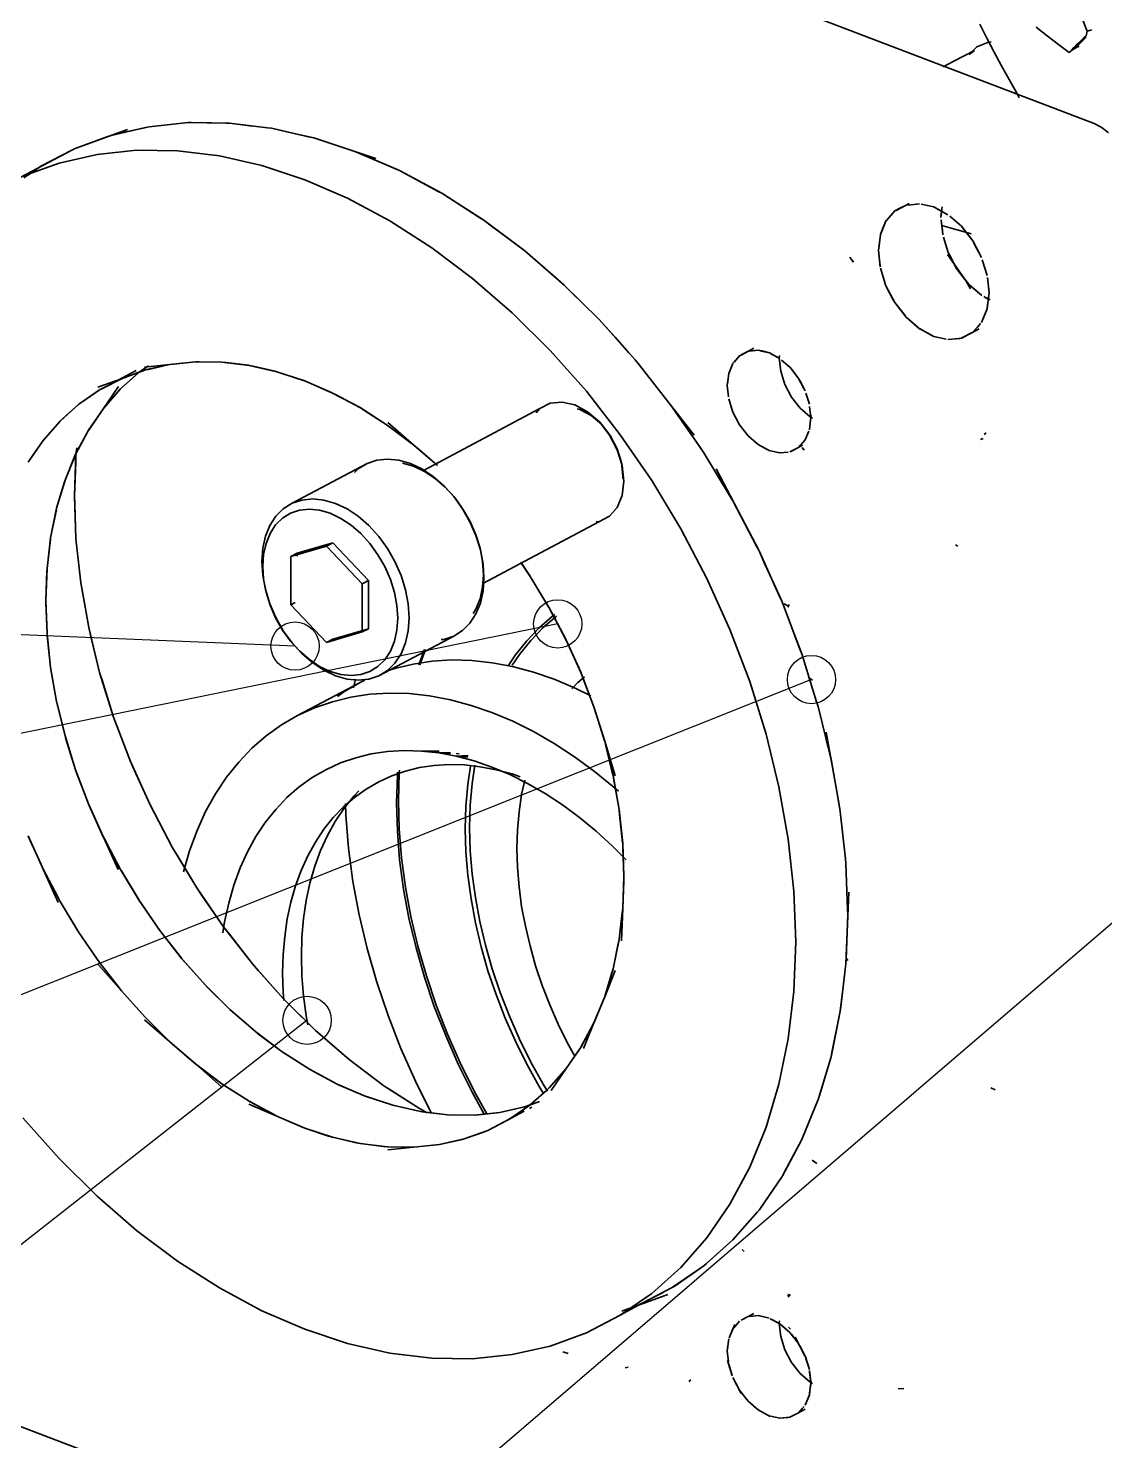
# Model space of a CAD drawing. Header units: millimetres. Extents: x 0 to 420, y 0 to 297.
# Drawn here: x 82 to 108.76, y 138.14 to 173.25 of the extents above; entities that cross this region are included whole.
import ezdxf

# ---------------------------------------------------------------- set-up
doc = ezdxf.new("R2010")
doc.units = ezdxf.units.MM
doc.header["$LTSCALE"] = 6
doc.layers.add('BALAO', color=7, linetype='Continuous', lineweight=25)
doc.layers.add('VISIVEL', color=7, linetype='Continuous', lineweight=35)

msp = doc.modelspace()

# ---------------------------------------------------------------- linework, layer by layer
at = {"layer": 'BALAO'}
for p, q in [((121.158, 161.485), (78.1, 124.566)), ((88.634, 157.891), (43.44, 159.73)), ((95.162, 158.443), (49.453, 149.117)), ((101.47, 157.059), (57.611, 139.575)), ((88.934, 148.589), (67.3, 131.626))]:
    msp.add_line(p, q, dxfattribs=at)
for centre in [(95.162, 158.443), (88.634, 157.891), (101.47, 157.059), (88.934, 148.589)]:
    msp.add_circle(centre, 0.6, dxfattribs=at)
at = {"layer": 'VISIVEL'}
for p, q in [((108.498, 170.881), (74.318, 183.921)), ((108.178, 173.529), (108.318, 173.173)), ((105.654, 173.349), (105.83, 173.001)), ((107.33, 173.061), (107.05, 173.277)), ((108.318, 173.173), (108.294, 173.061)), ((108.438, 173.205), (108.318, 173.173)), ((105.582, 172.785), (105.386, 172.593)), ((105.866, 172.901), (105.582, 172.785)), ((105.83, 173.001), (106.01, 172.653)), ((105.938, 172.913), (105.866, 172.901)), ((107.61, 172.841), (107.33, 173.061)), ((107.87, 172.641), (107.61, 172.841)), ((108.094, 172.825), (107.87, 172.641)), ((108.122, 172.805), (107.93, 172.701)), ((107.99, 172.765), (107.93, 172.701)), ((108.05, 172.825), (107.99, 172.765)), ((108.11, 172.885), (108.05, 172.825)), ((108.298, 173.029), (108.094, 172.825)), ((108.17, 172.945), (108.11, 172.885)), ((108.23, 173.001), (108.17, 172.945)), ((108.294, 173.061), (108.23, 173.001)), ((105.006, 172.425), (104.746, 172.285)), ((105.262, 172.561), (105.006, 172.425)), ((105.522, 172.697), (105.262, 172.561)), ((105.522, 172.697), (105.386, 172.593)), ((106.01, 172.653), (106.194, 172.309)), ((107.93, 172.701), (107.87, 172.641)), ((106.194, 172.309), (106.382, 171.969)), ((106.382, 171.969), (106.57, 171.633)), ((106.57, 171.633), (106.634, 171.521)), ((83.166, 170.257), (84.474, 170.733)), ((84.922, 170.781), (84.062, 170.585)), ((84.322, 170.645), (84.078, 170.589)), ((85.006, 170.797), (84.322, 170.645)), ((85.006, 170.797), (84.922, 170.781)), ((85.006, 170.797), (86.054, 170.909)), ((85.902, 170.893), (85.006, 170.797)), ((85.99, 170.901), (85.902, 170.893)), ((86.914, 170.889), (85.99, 170.901)), ((86.558, 170.893), (86.038, 170.901)), ((87.006, 170.889), (86.914, 170.889)), ((87.95, 170.773), (87.006, 170.889)), ((87.578, 170.817), (87.006, 170.889)), ((88.046, 170.761), (87.95, 170.773)), ((88.466, 170.665), (88.046, 170.761)), ((88.046, 170.761), (89.006, 170.541)), ((89.102, 170.521), (88.466, 170.665)), ((108.666, 170.789), (108.498, 170.881)), ((108.666, 170.789), (108.73, 170.749)), ((108.854, 170.649), (108.73, 170.749)), ((83.982, 170.553), (83.166, 170.257)), ((84.062, 170.585), (83.982, 170.553)), ((89.102, 170.521), (89.006, 170.541)), ((89.102, 170.521), (90.642, 170.013)), ((89.102, 170.521), (90.07, 170.201)), ((83.086, 170.217), (81.026, 169.133)), ((82.318, 169.821), (83.122, 170.233)), ((83.086, 170.217), (82.318, 169.821)), ((83.714, 170.113), (82.77, 169.897)), ((83.166, 170.257), (83.086, 170.217)), ((84.698, 170.213), (83.714, 170.113)), ((85.714, 170.201), (84.698, 170.213)), ((86.754, 170.073), (85.714, 170.201)), ((87.81, 169.833), (86.754, 170.073)), ((90.166, 170.169), (90.07, 170.201)), ((91.134, 169.749), (90.166, 170.169)), ((90.166, 170.169), (90.274, 170.121)), ((90.418, 170.061), (90.274, 170.121)), ((91.23, 169.709), (90.418, 170.061)), ((82.77, 169.897), (81.87, 169.569)), ((82.318, 169.821), (81.898, 169.529)), ((82.25, 169.773), (82.01, 169.605)), ((82.318, 169.821), (82.25, 169.773)), ((88.874, 169.481), (87.81, 169.833)), ((91.23, 169.709), (91.134, 169.749)), ((91.23, 169.709), (92.19, 169.193)), ((91.23, 169.709), (92.286, 169.145)), ((89.938, 169.021), (88.874, 169.481)), ((90.994, 168.457), (89.938, 169.021)), ((92.286, 169.145), (92.19, 169.193)), ((93.23, 168.537), (92.286, 169.145)), ((92.286, 169.145), (92.682, 168.889)), ((93.326, 168.477), (92.682, 168.889)), ((103.574, 168.721), (103.898, 168.893)), ((104.154, 168.885), (103.862, 168.853)), ((104.51, 168.805), (104.198, 168.873)), ((93.326, 168.477), (93.23, 168.537)), ((103.33, 168.465), (103.538, 168.705)), ((103.538, 168.705), (103.346, 168.485)), ((103.538, 168.705), (103.686, 168.781)), ((103.822, 168.849), (103.574, 168.721)), ((103.686, 168.781), (103.786, 168.833)), ((104.638, 168.733), (104.51, 168.805)), ((104.862, 168.613), (104.554, 168.781)), ((104.686, 168.545), (104.718, 168.809)), ((104.686, 168.553), (104.71, 168.757)), ((105.194, 168.325), (104.906, 168.577)), ((92.034, 167.789), (90.994, 168.457)), ((94.25, 167.785), (93.326, 168.477)), ((93.326, 168.477), (93.554, 168.305)), ((93.702, 168.193), (93.554, 168.305)), ((94.342, 167.713), (93.702, 168.193)), ((103.182, 168.117), (103.222, 168.213)), ((103.318, 168.453), (103.198, 168.161)), ((103.222, 168.213), (103.326, 168.473)), ((104.734, 168.117), (104.694, 168.489)), ((104.706, 168.373), (104.722, 168.221)), ((104.942, 168.281), (104.71, 168.345)), ((104.722, 168.221), (104.734, 168.109)), ((105.238, 168.197), (104.942, 168.281)), ((105.194, 168.325), (105.254, 168.253)), ((105.478, 167.961), (105.23, 168.281)), ((105.442, 168.141), (105.238, 168.197)), ((105.254, 168.253), (105.478, 167.961)), ((103.134, 167.721), (103.182, 168.117)), ((103.182, 168.117), (103.142, 167.769)), ((104.87, 167.677), (104.75, 168.057)), ((105.478, 167.961), (105.654, 167.629)), ((105.698, 167.545), (105.506, 167.909)), ((93.046, 167.029), (92.034, 167.789)), ((94.342, 167.713), (94.25, 167.785)), ((94.342, 167.713), (95.326, 166.861)), ((94.342, 167.713), (95.234, 166.941)), ((102.426, 167.557), (102.498, 167.453)), ((102.426, 167.557), (102.51, 167.437)), ((103.178, 167.321), (103.134, 167.721)), ((103.134, 167.721), (103.174, 167.341)), ((104.854, 167.621), (105.31, 166.961)), ((105.09, 167.253), (104.87, 167.669)), ((105.086, 167.261), (104.898, 167.617)), ((105.654, 167.629), (105.698, 167.545)), ((105.834, 167.105), (105.714, 167.493)), ((103.318, 166.845), (103.182, 167.285)), ((103.182, 167.285), (103.302, 166.901)), ((105.09, 167.253), (105.374, 166.889)), ((105.37, 166.897), (105.126, 167.209)), ((94.03, 166.177), (93.046, 167.029)), ((95.326, 166.861), (95.234, 166.941)), ((95.326, 166.861), (95.642, 166.549)), ((95.326, 166.861), (96.182, 166.013)), ((103.318, 166.845), (103.538, 166.429)), ((103.318, 166.845), (103.51, 166.481)), ((105.31, 166.961), (105.422, 166.773)), ((105.374, 166.889), (105.706, 166.605)), ((105.698, 166.609), (105.414, 166.853)), ((105.882, 166.673), (105.842, 167.053)), ((105.866, 166.825), (105.882, 166.673)), ((103.538, 166.429), (103.822, 166.065)), ((103.538, 166.429), (103.786, 166.113)), ((105.87, 166.513), (105.75, 166.581)), ((105.79, 166.557), (105.914, 166.493)), ((105.834, 166.273), (105.874, 166.621)), ((105.838, 166.297), (105.882, 166.673)), ((94.974, 165.241), (94.03, 166.177)), ((104.166, 165.769), (103.822, 166.065)), ((103.822, 166.065), (104.11, 165.817)), ((105.698, 165.937), (105.834, 166.273)), ((105.698, 165.937), (105.818, 166.233)), ((96.27, 165.925), (96.182, 166.013)), ((97.086, 165.005), (96.27, 165.925)), ((96.27, 165.925), (96.59, 165.565)), ((104.154, 165.781), (104.462, 165.613)), ((104.178, 165.765), (104.51, 165.589)), ((105.442, 165.669), (105.634, 165.773)), ((105.478, 165.689), (105.67, 165.909)), ((105.478, 165.689), (105.594, 165.821)), ((105.594, 165.821), (105.67, 165.909)), ((96.93, 165.181), (96.59, 165.565)), ((104.51, 165.589), (104.818, 165.517)), ((104.862, 165.509), (105.154, 165.537)), ((104.958, 165.517), (104.862, 165.509)), ((104.958, 165.517), (105.214, 165.545)), ((105.194, 165.541), (105.442, 165.669)), ((105.21, 165.549), (105.478, 165.689)), ((95.874, 164.225), (94.974, 165.241)), ((97.166, 164.913), (97.086, 165.005)), ((99.518, 164.921), (99.682, 165.105)), ((99.682, 165.105), (99.546, 164.949)), ((99.682, 165.105), (99.898, 165.217)), ((99.718, 165.125), (100.038, 165.293)), ((99.898, 165.217), (99.718, 165.125)), ((99.898, 165.217), (100.146, 165.245)), ((100.146, 165.245), (99.938, 165.221)), ((100.146, 165.245), (100.234, 165.225)), ((100.414, 165.181), (100.19, 165.233)), ((100.234, 165.225), (100.458, 165.173)), ((100.682, 165.037), (100.454, 165.161)), ((100.682, 165.037), (100.462, 165.157)), ((100.67, 165.049), (100.678, 165.109)), ((100.706, 164.721), (100.67, 165.049)), ((83.85, 164.293), (84.69, 164.741)), ((84.294, 164.281), (84.762, 164.701)), ((84.294, 164.281), (84.738, 164.677)), ((84.322, 164.537), (84.906, 164.753)), ((84.402, 164.569), (84.902, 164.749)), ((84.762, 164.701), (84.99, 164.857)), ((84.762, 164.701), (84.882, 164.781)), ((85.518, 164.893), (84.89, 164.825)), ((84.906, 164.753), (85.518, 164.893)), ((84.906, 164.753), (84.99, 164.769)), ((84.99, 164.769), (85.514, 164.889)), ((85.518, 164.893), (86.158, 164.957)), ((85.518, 164.893), (85.61, 164.901)), ((86.158, 164.957), (85.61, 164.901)), ((86.158, 164.957), (86.818, 164.949)), ((86.158, 164.957), (86.25, 164.957)), ((86.25, 164.957), (86.814, 164.949)), ((86.818, 164.949), (87.494, 164.865)), ((86.818, 164.949), (86.914, 164.937)), ((86.914, 164.937), (87.49, 164.869)), ((88.182, 164.709), (87.494, 164.865)), ((87.494, 164.865), (87.59, 164.845)), ((87.59, 164.845), (88.174, 164.713)), ((88.182, 164.709), (88.874, 164.481)), ((88.182, 164.709), (88.278, 164.677)), ((88.278, 164.677), (88.866, 164.485)), ((97.934, 163.929), (97.166, 164.913)), ((97.166, 164.913), (98.558, 163.133)), ((99.414, 164.657), (99.378, 164.365)), ((99.414, 164.665), (99.382, 164.413)), ((99.414, 164.665), (99.518, 164.917)), ((99.518, 164.917), (99.43, 164.705)), ((100.81, 164.389), (100.706, 164.721)), ((100.934, 164.821), (100.726, 165.001)), ((100.934, 164.821), (100.986, 164.753)), ((101.15, 164.545), (100.97, 164.777)), ((100.986, 164.753), (101.15, 164.545)), ((83.734, 164.325), (84.322, 164.537)), ((84.322, 164.537), (83.774, 164.257)), ((84.322, 164.537), (83.85, 164.293)), ((83.874, 163.797), (84.25, 164.345)), ((84.322, 164.537), (84.402, 164.569)), ((88.874, 164.481), (89.566, 164.181)), ((88.874, 164.481), (88.97, 164.441)), ((88.97, 164.441), (89.558, 164.185)), ((99.378, 164.365), (99.406, 164.089)), ((100.974, 164.077), (100.81, 164.389)), ((101.15, 164.545), (101.274, 164.309)), ((101.314, 164.233), (101.178, 164.493)), ((101.274, 164.309), (101.314, 164.233)), ((83.262, 163.901), (83.774, 164.257)), ((83.262, 163.901), (83.334, 163.953)), ((83.334, 163.953), (83.77, 164.253)), ((83.774, 164.257), (83.85, 164.293)), ((83.874, 163.797), (84.294, 164.281)), ((83.878, 163.805), (84.27, 164.253)), ((89.566, 164.181), (90.25, 163.817)), ((89.566, 164.181), (89.658, 164.133)), ((89.658, 164.133), (90.246, 163.817)), ((94.974, 163.925), (95.27, 163.957)), ((95.586, 163.885), (95.27, 163.957)), ((96.718, 163.145), (95.874, 164.225)), ((99.466, 163.873), (99.414, 164.037)), ((99.414, 164.037), (99.498, 163.757)), ((100.974, 164.077), (101.19, 163.801)), ((101.418, 163.901), (101.33, 164.177)), ((82.794, 163.485), (83.262, 163.901)), ((82.858, 163.541), (83.258, 163.901)), ((83.502, 163.257), (83.874, 163.797)), ((83.506, 163.261), (83.854, 163.769)), ((90.25, 163.817), (90.926, 163.381)), ((90.25, 163.817), (90.346, 163.753)), ((90.346, 163.753), (90.922, 163.385)), ((94.722, 163.797), (91.826, 162.253)), ((94.626, 163.685), (94.722, 163.797)), ((94.722, 163.797), (94.974, 163.925)), ((95.586, 163.885), (95.902, 163.717)), ((95.714, 163.773), (95.646, 163.789)), ((95.714, 163.773), (95.994, 163.625)), ((95.902, 163.717), (96.198, 163.461)), ((95.994, 163.625), (96.25, 163.405)), ((98.01, 163.833), (97.934, 163.929)), ((98.726, 162.793), (98.01, 163.833)), ((98.01, 163.833), (98.074, 163.745)), ((98.438, 163.213), (98.074, 163.745)), ((99.498, 163.765), (99.466, 163.869)), ((99.518, 163.705), (99.498, 163.765)), ((99.518, 163.705), (99.682, 163.389)), ((99.518, 163.705), (99.654, 163.441)), ((101.19, 163.801), (101.438, 163.585)), ((101.454, 163.573), (101.422, 163.845)), ((101.43, 163.369), (101.458, 163.621)), ((82.374, 163.001), (82.794, 163.485)), ((82.794, 163.485), (82.434, 163.069)), ((82.794, 163.485), (82.858, 163.541)), ((83.182, 162.661), (83.502, 163.257)), ((91.586, 162.885), (90.926, 163.381)), ((90.926, 163.381), (91.018, 163.313)), ((90.942, 163.445), (91.586, 162.885)), ((91.018, 163.313), (91.582, 162.889)), ((96.198, 163.461), (96.25, 163.405)), ((96.198, 163.461), (96.45, 163.137)), ((96.25, 163.405), (96.47, 163.121)), ((99.682, 163.389), (99.898, 163.113)), ((99.682, 163.389), (99.862, 163.161)), ((101.418, 163.269), (101.446, 163.521)), ((101.43, 163.369), (101.418, 163.269)), ((101.494, 163.557), (101.438, 163.585)), ((82.002, 162.461), (82.374, 163.001)), ((82.374, 163.001), (82.054, 162.537)), ((82.374, 163.001), (82.434, 163.069)), ((83.186, 162.665), (83.482, 163.225)), ((96.45, 163.137), (96.642, 162.765)), ((96.47, 163.121), (96.642, 162.797)), ((97.502, 162.005), (96.718, 163.145)), ((98.798, 162.693), (98.438, 163.213)), ((99.942, 163.073), (99.898, 163.113)), ((99.898, 163.113), (100.106, 162.933)), ((99.942, 163.073), (100.022, 163.005)), ((100.022, 163.005), (100.146, 162.897)), ((101.15, 162.829), (101.314, 163.017)), ((101.15, 162.829), (101.286, 162.985)), ((101.314, 163.017), (101.402, 163.229)), ((105.734, 163.049), (105.67, 163.025)), ((105.81, 163.189), (105.758, 163.149)), ((82.918, 162.013), (83.182, 162.661)), ((82.918, 162.013), (83.166, 162.625)), ((83.19, 162.673), (83.154, 161.629)), ((83.19, 162.673), (83.186, 162.465)), ((83.21, 162.817), (83.19, 162.673)), ((83.21, 162.817), (83.19, 162.673)), ((91.586, 162.885), (92.174, 162.377)), ((91.586, 162.885), (91.674, 162.809)), ((91.674, 162.809), (92.166, 162.385)), ((96.642, 162.797), (96.746, 162.453)), ((96.642, 162.765), (96.766, 162.377)), ((98.798, 162.693), (98.726, 162.793)), ((99.45, 161.605), (98.798, 162.693)), ((98.798, 162.693), (99.126, 162.149)), ((100.146, 162.897), (100.414, 162.753)), ((100.146, 162.897), (100.37, 162.777)), ((100.414, 162.753), (100.678, 162.693)), ((100.414, 162.753), (100.638, 162.701)), ((100.682, 162.693), (100.894, 162.713)), ((100.934, 162.717), (101.114, 162.809)), ((100.938, 162.721), (101.15, 162.829)), ((101.114, 162.809), (101.246, 162.881)), ((101.278, 162.769), (101.242, 162.829)), ((101.286, 162.757), (101.246, 162.821)), ((82.002, 162.461), (82.054, 162.537)), ((83.186, 162.465), (83.154, 161.629)), ((88.562, 161.441), (90.426, 162.429)), ((90.114, 162.201), (90.206, 162.293)), ((90.206, 162.293), (90.426, 162.429)), ((90.426, 162.429), (90.67, 162.513)), ((90.67, 162.513), (90.934, 162.537)), ((90.934, 162.537), (91.214, 162.509)), ((91.502, 162.429), (91.214, 162.509)), ((91.578, 162.361), (91.306, 162.441)), ((91.502, 162.429), (91.786, 162.293)), ((91.578, 162.361), (91.85, 162.233)), ((91.786, 162.293), (92.066, 162.105)), ((91.85, 162.233), (92.114, 162.057)), ((96.766, 162.377), (96.746, 162.453)), ((96.746, 162.453), (96.782, 162.117)), ((96.766, 162.377), (96.806, 161.989)), ((100.166, 160.261), (99.098, 162.297)), ((82.71, 161.321), (82.918, 162.013)), ((82.71, 161.321), (82.906, 161.977)), ((92.066, 162.105), (92.33, 161.877)), ((92.114, 162.057), (92.366, 161.837)), ((92.33, 161.877), (92.578, 161.609)), ((96.806, 161.989), (96.766, 161.637)), ((96.782, 162.117), (96.778, 162.053)), ((98.222, 160.809), (97.502, 162.005)), ((99.126, 162.149), (99.462, 161.589)), ((83.162, 161.417), (83.154, 161.629)), ((83.19, 160.553), (83.154, 161.629)), ((88.562, 161.441), (88.806, 161.521)), ((88.806, 161.521), (89.074, 161.549)), ((89.074, 161.549), (89.35, 161.521)), ((89.638, 161.437), (89.35, 161.521)), ((92.366, 161.837), (92.578, 161.609)), ((92.366, 161.837), (92.602, 161.581)), ((92.578, 161.609), (92.794, 161.305)), ((92.602, 161.581), (92.806, 161.297)), ((96.766, 161.637), (96.642, 161.337)), ((99.518, 161.497), (99.45, 161.605)), ((99.518, 161.497), (99.462, 161.589)), ((100.106, 160.373), (99.518, 161.497)), ((82.558, 160.585), (82.71, 161.321)), ((82.558, 160.585), (82.702, 161.281)), ((83.19, 160.553), (83.162, 161.417)), ((88.158, 161.121), (88.342, 161.305)), ((88.322, 161.069), (88.522, 161.193)), ((88.342, 161.305), (88.562, 161.441)), ((88.522, 161.193), (88.746, 161.269)), ((88.746, 161.269), (88.99, 161.293)), ((88.99, 161.293), (89.246, 161.269)), ((89.51, 161.193), (89.246, 161.269)), ((89.51, 161.193), (89.77, 161.065)), ((89.638, 161.437), (89.926, 161.301)), ((89.926, 161.301), (90.206, 161.117)), ((92.794, 161.305), (92.982, 160.981)), ((92.806, 161.297), (92.986, 160.985)), ((96.642, 161.337), (96.45, 161.117)), ((87.898, 160.621), (88.006, 160.889)), ((88.006, 160.889), (88.158, 161.121)), ((88.014, 160.689), (88.15, 160.901)), ((88.15, 160.901), (88.322, 161.069)), ((89.77, 161.065), (90.026, 160.897)), ((90.026, 160.897), (90.27, 160.685)), ((90.206, 161.117), (90.47, 160.889)), ((90.47, 160.889), (90.714, 160.617)), ((92.982, 160.981), (93.13, 160.637)), ((92.986, 160.985), (93.126, 160.657)), ((96.45, 161.117), (93.302, 159.449)), ((96.198, 160.985), (96.122, 160.977)), ((96.45, 161.117), (96.198, 160.985)), ((98.87, 159.573), (98.222, 160.809)), ((82.47, 159.817), (82.558, 160.585)), ((82.47, 159.817), (82.554, 160.545)), ((83.214, 160.337), (83.19, 160.553)), ((83.31, 159.461), (83.19, 160.553)), ((87.83, 160.321), (87.898, 160.621)), ((87.85, 160.165), (87.914, 160.441)), ((87.914, 160.441), (88.014, 160.689)), ((89.574, 160.461), (88.53, 160.117)), ((89.574, 160.461), (88.686, 160.201)), ((89.574, 160.461), (89.418, 160.377)), ((89.574, 160.461), (90.462, 159.521)), ((90.27, 160.685), (90.494, 160.441)), ((90.494, 160.441), (90.694, 160.161)), ((90.714, 160.617), (90.934, 160.317)), ((93.126, 160.657), (93.234, 160.325)), ((93.13, 160.637), (93.242, 160.281)), ((83.31, 159.461), (83.214, 160.337)), ((87.806, 159.993), (87.83, 160.321)), ((87.83, 159.869), (87.85, 160.165)), ((89.418, 160.377), (88.53, 160.117)), ((88.686, 160.201), (88.53, 160.117)), ((88.53, 158.917), (88.53, 160.117)), ((88.686, 160.129), (88.686, 160.201)), ((89.418, 160.377), (90.306, 159.441)), ((90.694, 160.161), (90.866, 159.865)), ((90.934, 160.317), (91.118, 159.989)), ((93.234, 160.325), (93.294, 159.989)), ((93.242, 160.281), (93.31, 159.929)), ((100.166, 160.261), (100.106, 160.373)), ((100.166, 160.261), (100.314, 159.929)), ((100.166, 160.261), (100.686, 159.109)), ((105.11, 160.373), (105.05, 160.405)), ((82.438, 159.021), (82.47, 159.817)), ((82.438, 159.021), (82.466, 159.773)), ((87.83, 159.649), (87.806, 159.993)), ((87.85, 159.553), (87.83, 159.869)), ((90.866, 159.865), (91.006, 159.549)), ((91.118, 159.989), (91.27, 159.645)), ((93.294, 159.989), (93.318, 159.661)), ((93.31, 159.929), (93.33, 159.585)), ((94.242, 159.973), (94.478, 159.629)), ((94.246, 159.965), (94.482, 159.621)), ((100.314, 159.929), (100.534, 159.445)), ((83.35, 159.241), (83.31, 159.461)), ((83.506, 158.349), (83.31, 159.461)), ((87.898, 159.297), (87.83, 159.649)), ((87.914, 159.229), (87.85, 159.553)), ((90.462, 159.521), (90.306, 159.441)), ((90.306, 159.441), (90.306, 158.241)), ((90.462, 159.521), (90.462, 158.321)), ((91.006, 159.549), (91.106, 159.225)), ((91.27, 159.645), (91.378, 159.293)), ((93.318, 159.661), (93.294, 159.353)), ((93.33, 159.585), (93.31, 159.261)), ((94.482, 159.621), (94.95, 158.845)), ((94.482, 159.621), (94.546, 159.513)), ((94.546, 159.513), (94.946, 158.853)), ((99.442, 158.305), (98.87, 159.573)), ((100.738, 158.993), (100.534, 159.445)), ((83.506, 158.349), (83.35, 159.241)), ((88.006, 158.945), (87.898, 159.297)), ((87.914, 159.229), (87.898, 159.297)), ((88.014, 158.905), (87.914, 159.229)), ((91.106, 159.225), (91.166, 158.901)), ((91.378, 159.293), (91.446, 158.941)), ((93.234, 159.065), (93.126, 158.809)), ((93.294, 159.353), (93.234, 159.065)), ((93.31, 159.261), (93.242, 158.957)), ((100.738, 158.993), (100.686, 159.109)), ((82.47, 158.201), (82.438, 159.021)), ((82.47, 158.201), (82.442, 158.973)), ((88.158, 158.601), (88.006, 158.945)), ((88.15, 158.589), (88.014, 158.905)), ((88.634, 158.973), (88.53, 158.917)), ((89.418, 157.977), (88.53, 158.917)), ((91.166, 158.901), (91.186, 158.585)), ((91.446, 158.941), (91.47, 158.597)), ((93.13, 158.689), (92.982, 158.461)), ((93.126, 158.809), (93.058, 158.701)), ((93.242, 158.957), (93.13, 158.689)), ((94.95, 158.845), (95.374, 158.041)), ((94.95, 158.845), (95.01, 158.733)), ((95.01, 158.733), (95.37, 158.049)), ((101.182, 157.817), (100.738, 158.993)), ((100.738, 158.993), (101.066, 158.133)), ((100.914, 158.877), (100.794, 158.937)), ((100.914, 158.921), (100.882, 158.857)), ((83.558, 158.129), (83.506, 158.349)), ((83.506, 158.349), (83.778, 157.237)), ((88.322, 158.289), (88.15, 158.589)), ((88.342, 158.273), (88.158, 158.601)), ((91.186, 158.585), (91.166, 158.285)), ((91.47, 158.597), (91.446, 158.269)), ((92.982, 158.461), (92.794, 158.277)), ((94.698, 158.345), (94.394, 158.025)), ((94.798, 158.353), (94.494, 158.033)), ((95.03, 158.633), (94.698, 158.345)), ((95.13, 158.637), (94.798, 158.353)), ((95.09, 158.673), (95.03, 158.633)), ((82.558, 157.361), (82.47, 158.201)), ((82.558, 157.361), (82.474, 158.153)), ((83.558, 158.129), (83.778, 157.237)), ((88.522, 158.013), (88.322, 158.289)), ((88.562, 157.973), (88.342, 158.273)), ((88.746, 157.769), (88.522, 158.013)), ((88.806, 157.705), (88.522, 158.013)), ((90.306, 158.241), (89.418, 157.977)), ((89.574, 158.061), (89.418, 157.977)), ((90.462, 158.321), (89.574, 158.061)), ((90.306, 158.241), (89.574, 158.061)), ((90.462, 158.321), (90.306, 158.241)), ((90.714, 157.153), (92.578, 158.141)), ((91.106, 158.009), (91.006, 157.765)), ((91.166, 158.285), (91.106, 158.009)), ((91.446, 158.269), (91.378, 157.969)), ((92.33, 158.057), (92.266, 158.053)), ((92.578, 158.141), (92.33, 158.057)), ((92.794, 158.277), (92.578, 158.141)), ((94.394, 158.025), (94.11, 157.673)), ((94.494, 158.033), (94.214, 157.685)), ((95.374, 158.041), (95.742, 157.217)), ((95.374, 158.041), (95.422, 157.929)), ((99.934, 157.013), (99.442, 158.305)), ((101.23, 157.701), (101.066, 158.133)), ((88.806, 157.705), (88.562, 157.973)), ((88.99, 157.557), (88.746, 157.769)), ((89.074, 157.473), (88.806, 157.705)), ((91.006, 157.765), (90.866, 157.553)), ((91.27, 157.701), (91.118, 157.469)), ((91.378, 157.969), (91.27, 157.701)), ((91.85, 157.805), (91.71, 157.425)), ((91.878, 157.809), (91.734, 157.425)), ((94.11, 157.673), (93.93, 157.397)), ((94.214, 157.685), (94.034, 157.413)), ((95.422, 157.929), (95.742, 157.225)), ((101.23, 157.701), (101.182, 157.817)), ((101.598, 156.509), (101.23, 157.701)), ((82.71, 156.513), (82.558, 157.361)), ((82.71, 156.513), (82.566, 157.313)), ((89.246, 157.385), (88.99, 157.557)), ((89.35, 157.289), (89.074, 157.473)), ((89.51, 157.261), (89.246, 157.385)), ((89.638, 157.153), (89.35, 157.289)), ((90.694, 157.385), (90.494, 157.261)), ((90.866, 157.553), (90.694, 157.385)), ((90.934, 157.285), (90.714, 157.153)), ((91.118, 157.469), (90.934, 157.285)), ((91.114, 157.333), (90.986, 157.289)), ((91.57, 157.445), (91.114, 157.333)), ((92.042, 157.517), (91.57, 157.445)), ((92.53, 157.545), (92.042, 157.517)), ((93.026, 157.533), (92.53, 157.545)), ((93.53, 157.477), (93.026, 157.533)), ((94.042, 157.381), (93.53, 157.477)), ((94.562, 157.241), (94.042, 157.381)), ((83.846, 157.017), (83.778, 157.237)), ((84.126, 156.125), (83.778, 157.237)), ((84.126, 156.125), (83.846, 157.017)), ((90.25, 156.989), (88.698, 156.165)), ((89.77, 157.185), (89.51, 157.261)), ((89.926, 157.069), (89.638, 157.153)), ((90.026, 157.161), (89.77, 157.185)), ((90.25, 156.989), (89.85, 156.757)), ((90.206, 157.041), (89.926, 157.069)), ((90.27, 157.185), (90.026, 157.161)), ((90.138, 157.065), (90.09, 156.849)), ((90.47, 157.069), (90.206, 157.041)), ((90.37, 157.045), (90.25, 156.989)), ((90.494, 157.261), (90.27, 157.185)), ((90.714, 157.153), (90.47, 157.069)), ((95.078, 157.065), (94.562, 157.241)), ((95.598, 156.845), (95.078, 157.065)), ((95.662, 156.989), (95.51, 156.829)), ((95.826, 157.129), (95.662, 156.989)), ((95.742, 157.217), (96.062, 156.377)), ((95.742, 157.217), (95.79, 157.101)), ((95.79, 157.101), (96.062, 156.385)), ((100.342, 155.705), (99.934, 157.013)), ((101.442, 157.077), (101.386, 157.109)), ((101.498, 157.041), (101.442, 157.077)), ((90.018, 156.621), (89.562, 156.509)), ((89.85, 156.757), (89.686, 156.641)), ((90.49, 156.693), (90.018, 156.621)), ((90.978, 156.721), (90.49, 156.693)), ((91.474, 156.709), (90.978, 156.721)), ((91.978, 156.653), (91.474, 156.709)), ((92.494, 156.557), (91.978, 156.653)), ((95.986, 156.653), (95.598, 156.845)), ((82.918, 155.661), (82.71, 156.513)), ((82.918, 155.661), (82.722, 156.465)), ((89.118, 156.357), (88.698, 156.165)), ((89.562, 156.509), (89.118, 156.357)), ((93.01, 156.417), (92.494, 156.557)), ((93.526, 156.241), (93.01, 156.417)), ((94.046, 156.021), (93.526, 156.241)), ((96.062, 156.377), (96.33, 155.525)), ((96.062, 156.377), (96.102, 156.257)), ((96.102, 156.257), (96.326, 155.533)), ((101.638, 156.393), (101.598, 156.509)), ((101.638, 156.393), (101.926, 155.201)), ((84.206, 155.909), (84.126, 156.125)), ((84.126, 156.125), (84.542, 155.025)), ((84.206, 155.909), (84.542, 155.025)), ((88.298, 155.933), (87.918, 155.661)), ((88.698, 156.165), (88.298, 155.933)), ((94.562, 155.765), (94.046, 156.021)), ((83.182, 154.813), (82.918, 155.661)), ((83.182, 154.813), (82.93, 155.613)), ((87.918, 155.661), (87.562, 155.353)), ((95.074, 155.473), (94.562, 155.765)), ((96.33, 155.525), (96.594, 154.669)), ((96.33, 155.525), (96.538, 154.673)), ((96.33, 155.525), (96.358, 155.409)), ((100.662, 154.393), (100.342, 155.705)), ((102.098, 154.273), (101.838, 155.753)), ((101.838, 155.569), (101.886, 155.377)), ((87.562, 155.353), (87.234, 155.009)), ((90.53, 155.209), (90.142, 155.113)), ((90.934, 155.269), (90.53, 155.209)), ((91.35, 155.293), (90.934, 155.269)), ((91.774, 155.281), (91.35, 155.293)), ((92.206, 155.237), (91.774, 155.281)), ((92.214, 155.277), (91.774, 155.281)), ((92.206, 155.237), (92.502, 155.249)), ((92.642, 155.153), (92.206, 155.237)), ((92.498, 155.221), (92.206, 155.237)), ((92.714, 155.213), (92.642, 155.217)), ((95.582, 155.141), (95.074, 155.473)), ((96.358, 155.409), (96.534, 154.681)), ((101.958, 155.081), (101.886, 155.377)), ((101.958, 155.081), (101.926, 155.201)), ((84.638, 154.813), (84.542, 155.025)), ((85.03, 153.949), (84.542, 155.025)), ((87.234, 155.009), (86.93, 154.629)), ((89.766, 154.985), (89.402, 154.817)), ((90.142, 155.113), (89.766, 154.985)), ((91.73, 154.869), (91.378, 154.785)), ((92.094, 154.925), (91.73, 154.869)), ((92.466, 154.945), (92.094, 154.925)), ((92.85, 154.937), (92.466, 154.945)), ((92.642, 155.153), (92.934, 155.169)), ((93.086, 155.037), (92.642, 155.153)), ((92.93, 155.133), (92.642, 155.153)), ((93.238, 154.893), (92.85, 154.937)), ((92.998, 154.909), (92.93, 154.449)), ((93.106, 154.933), (93.038, 154.473)), ((93.526, 154.885), (93.086, 155.037)), ((93.63, 154.817), (93.238, 154.893)), ((93.97, 154.697), (93.526, 154.885)), ((96.078, 154.773), (95.582, 155.141)), ((102.166, 153.897), (101.958, 155.081)), ((83.502, 153.973), (83.182, 154.813)), ((83.502, 153.973), (83.198, 154.765)), ((85.03, 153.949), (84.638, 154.813)), ((86.93, 154.629), (86.658, 154.221)), ((89.062, 154.621), (88.738, 154.389)), ((89.402, 154.817), (89.062, 154.621)), ((90.714, 154.517), (90.402, 154.337)), ((91.038, 154.665), (90.714, 154.517)), ((91.378, 154.785), (91.038, 154.665)), ((91.178, 154.685), (91.158, 153.997)), ((91.182, 154.761), (91.178, 154.685)), ((91.226, 154.741), (91.206, 154.049)), ((91.23, 154.809), (91.226, 154.741)), ((93.038, 154.473), (92.99, 153.933)), ((94.03, 154.713), (93.63, 154.817)), ((94.41, 154.477), (93.97, 154.697)), ((94.23, 154.645), (94.03, 154.713)), ((94.342, 154.557), (94.266, 154.205)), ((94.85, 154.225), (94.41, 154.477)), ((96.562, 154.373), (96.078, 154.773)), ((96.538, 154.673), (96.686, 153.825)), ((96.538, 154.673), (96.558, 154.557)), ((96.558, 154.557), (96.686, 153.833)), ((86.658, 154.221), (86.41, 153.777)), ((88.434, 154.125), (88.154, 153.833)), ((88.738, 154.389), (88.434, 154.125)), ((90.154, 154.213), (89.802, 153.829)), ((90.114, 154.129), (89.838, 153.893)), ((90.094, 154.161), (89.854, 153.861)), ((90.222, 154.297), (90.094, 154.161)), ((90.402, 154.337), (90.114, 154.129)), ((92.93, 154.449), (92.882, 153.905)), ((94.266, 154.205), (94.202, 153.769)), ((95.282, 153.945), (94.85, 154.225)), ((96.67, 154.281), (96.562, 154.373)), ((100.894, 153.089), (100.662, 154.393)), ((102.186, 153.777), (102.098, 154.273)), ((83.502, 153.973), (83.874, 153.145)), ((83.87, 153.153), (83.522, 153.925)), ((85.138, 153.741), (85.03, 153.949)), ((85.03, 153.949), (85.578, 152.897)), ((86.41, 153.777), (86.198, 153.305)), ((88.154, 153.833), (87.894, 153.509)), ((89.838, 153.893), (89.586, 153.629)), ((89.854, 153.861), (89.634, 153.533)), ((90.058, 154.097), (89.802, 153.829)), ((89.838, 153.893), (90.058, 154.097)), ((89.89, 153.977), (89.898, 153.685)), ((91.158, 153.997), (91.178, 153.293)), ((91.206, 154.049), (91.226, 153.345)), ((92.882, 153.905), (92.866, 153.345)), ((92.99, 153.933), (92.974, 153.373)), ((95.706, 153.633), (95.282, 153.945)), ((96.686, 153.825), (96.778, 152.989)), ((96.686, 153.825), (96.698, 153.709)), ((102.186, 153.777), (102.166, 153.897)), ((102.314, 152.605), (102.186, 153.777)), ((85.138, 153.741), (85.578, 152.897)), ((87.894, 153.509), (87.662, 153.157)), ((89.586, 153.629), (89.354, 153.337)), ((89.634, 153.533), (89.442, 153.185)), ((89.898, 153.685), (89.966, 152.869)), ((94.202, 153.769), (94.162, 153.317)), ((96.122, 153.289), (95.706, 153.633)), ((96.698, 153.709), (96.774, 152.997)), ((82.374, 152.349), (82.002, 153.173)), ((82.322, 152.465), (82.006, 153.169)), ((83.874, 153.145), (84.238, 152.341)), ((84.294, 152.341), (83.874, 153.145)), ((84.29, 152.349), (83.898, 153.101)), ((86.198, 153.305), (86.014, 152.805)), ((87.662, 153.157), (87.45, 152.781)), ((89.354, 153.337), (89.142, 153.021)), ((89.442, 153.185), (89.27, 152.809)), ((91.178, 153.293), (91.234, 152.577)), ((91.226, 153.345), (91.282, 152.625)), ((92.866, 153.345), (92.882, 152.773)), ((92.974, 153.373), (92.99, 152.805)), ((94.162, 153.317), (94.15, 152.857)), ((96.526, 152.921), (96.122, 153.289)), ((101.034, 151.801), (100.894, 153.089)), ((85.702, 152.697), (85.578, 152.897)), ((86.19, 151.881), (85.578, 152.897)), ((86.014, 152.805), (85.862, 152.281)), ((87.45, 152.781), (87.27, 152.377)), ((89.142, 153.021), (88.954, 152.681)), ((89.27, 152.809), (89.126, 152.417)), ((89.966, 152.869), (90.074, 152.041)), ((92.882, 152.773), (92.93, 152.193)), ((92.99, 152.805), (93.038, 152.225)), ((94.15, 152.857), (94.162, 152.385)), ((96.866, 152.577), (96.526, 152.921)), ((96.778, 152.989), (96.806, 152.169)), ((96.778, 152.989), (96.782, 152.877)), ((96.782, 152.877), (96.806, 152.173)), ((82.374, 152.349), (82.322, 152.465)), ((86.19, 151.881), (85.702, 152.697)), ((87.27, 152.377), (87.114, 151.949)), ((88.954, 152.681), (88.79, 152.317)), ((89.126, 152.417), (89.006, 152.001)), ((91.234, 152.577), (91.334, 151.853)), ((91.282, 152.625), (91.382, 151.901)), ((94.162, 152.385), (94.202, 151.905)), ((102.326, 152.489), (102.314, 152.605)), ((102.366, 151.341), (102.326, 152.489)), ((82.75, 151.517), (82.374, 152.349)), ((82.374, 152.349), (82.794, 151.545)), ((82.374, 152.349), (82.738, 151.657)), ((84.762, 151.569), (84.294, 152.341)), ((84.322, 152.301), (84.758, 151.573)), ((88.79, 152.317), (88.65, 151.933)), ((90.074, 152.041), (90.23, 151.209)), ((92.93, 152.193), (93.01, 151.605)), ((93.038, 152.225), (93.118, 151.641)), ((96.806, 152.169), (96.778, 151.369)), ((96.802, 152.057), (96.778, 151.377)), ((96.806, 152.169), (96.802, 152.057)), ((86.322, 151.689), (86.19, 151.881)), ((86.19, 151.881), (86.858, 150.913)), ((86.322, 151.689), (86.858, 150.913)), ((87.114, 151.949), (86.986, 151.505)), ((88.65, 151.933), (88.534, 151.529)), ((89.006, 152.001), (88.914, 151.565)), ((91.334, 151.853), (91.466, 151.125)), ((91.382, 151.901), (91.514, 151.169)), ((94.202, 151.905), (94.266, 151.417)), ((101.078, 150.537), (101.034, 151.801)), ((102.394, 151.773), (102.326, 149.997)), ((82.794, 151.545), (82.738, 151.657)), ((83.262, 150.769), (82.794, 151.545)), ((82.794, 151.545), (83.198, 150.877)), ((84.762, 151.569), (85.274, 150.825)), ((85.27, 150.833), (84.79, 151.525)), ((86.986, 151.505), (86.882, 151.037)), ((88.534, 151.529), (88.442, 151.109)), ((88.914, 151.565), (88.846, 151.117)), ((93.01, 151.605), (93.118, 151.013)), ((93.118, 151.641), (93.226, 151.049)), ((94.266, 151.417), (94.358, 150.929)), ((96.778, 151.369), (96.686, 150.601)), ((96.778, 151.369), (96.746, 150.565)), ((96.778, 151.369), (96.766, 151.265)), ((102.362, 151.521), (102.366, 151.353)), ((102.374, 151.225), (102.366, 151.353)), ((102.374, 151.225), (102.366, 151.341)), ((86.882, 151.037), (86.842, 150.761)), ((88.442, 151.109), (88.378, 150.673)), ((88.846, 151.117), (88.806, 150.653)), ((90.23, 151.209), (90.426, 150.373)), ((91.466, 151.125), (91.642, 150.393)), ((91.514, 151.169), (91.69, 150.433)), ((93.118, 151.013), (93.258, 150.417)), ((93.226, 151.049), (93.366, 150.457)), ((96.766, 151.265), (96.686, 150.609)), ((102.33, 150.109), (102.374, 151.225)), ((83.262, 150.769), (83.198, 150.877)), ((83.262, 150.769), (83.774, 150.029)), ((83.262, 150.769), (83.702, 150.133)), ((85.822, 150.121), (85.274, 150.825)), ((85.818, 150.129), (85.302, 150.785)), ((87.002, 150.729), (86.858, 150.913)), ((87.578, 149.993), (86.858, 150.913)), ((87.578, 149.993), (87.002, 150.729)), ((88.378, 150.673), (88.338, 150.225)), ((88.806, 150.653), (88.794, 150.177)), ((94.358, 150.929), (94.474, 150.437)), ((90.426, 150.373), (90.666, 149.537)), ((91.642, 150.393), (91.85, 149.661)), ((91.69, 150.433), (91.898, 149.697)), ((93.258, 150.417), (93.43, 149.821)), ((93.366, 150.457), (93.534, 149.865)), ((94.474, 150.437), (94.614, 149.945)), ((96.538, 149.869), (96.686, 150.601)), ((96.666, 150.501), (96.538, 149.873)), ((96.686, 150.601), (96.666, 150.501)), ((101.034, 149.309), (101.078, 150.537)), ((83.774, 150.029), (83.702, 150.133)), ((83.734, 149.989), (84.322, 149.325)), ((83.774, 150.029), (84.322, 149.325)), ((83.774, 150.029), (84.246, 149.425)), ((86.406, 149.465), (85.822, 150.121)), ((86.402, 149.469), (85.854, 150.085)), ((87.726, 149.821), (87.578, 149.993)), ((87.578, 149.993), (88.342, 149.133)), ((88.338, 150.225), (88.326, 149.761)), ((88.794, 150.177), (88.806, 149.693)), ((94.614, 149.945), (94.778, 149.457)), ((102.326, 149.997), (102.198, 148.921)), ((102.326, 149.997), (102.33, 150.109)), ((102.334, 150.133), (102.374, 150.073)), ((87.726, 149.821), (88.342, 149.133)), ((88.326, 149.761), (88.338, 149.289)), ((88.806, 149.693), (88.846, 149.197)), ((91.85, 149.661), (92.094, 148.933)), ((91.898, 149.697), (92.146, 148.969)), ((93.43, 149.821), (93.63, 149.233)), ((93.534, 149.865), (93.734, 149.277)), ((96.538, 149.869), (96.33, 149.173)), ((96.594, 149.829), (96.33, 149.173)), ((96.506, 149.773), (96.33, 149.181)), ((96.538, 149.869), (96.506, 149.773)), ((84.322, 149.325), (84.246, 149.425)), ((84.906, 148.669), (84.322, 149.325)), ((84.322, 149.325), (84.826, 148.757)), ((87.018, 148.857), (86.406, 149.465)), ((87.014, 148.861), (86.438, 149.429)), ((88.338, 149.289), (88.354, 149.085)), ((90.666, 149.537), (90.946, 148.705)), ((93.63, 149.233), (93.858, 148.645)), ((93.734, 149.277), (93.962, 148.693)), ((94.778, 149.457), (94.966, 148.973)), ((100.894, 148.129), (101.034, 149.309)), ((102.242, 149.285), (102.186, 148.813)), ((87.658, 148.301), (87.018, 148.857)), ((88.498, 148.977), (88.342, 149.133)), ((89.142, 148.337), (88.342, 149.133)), ((89.142, 148.337), (88.498, 148.977)), ((88.846, 149.197), (88.914, 148.697)), ((92.094, 148.933), (92.378, 148.209)), ((92.146, 148.969), (92.426, 148.245)), ((94.966, 148.973), (95.178, 148.493)), ((96.33, 149.173), (96.062, 148.529)), ((96.29, 149.085), (96.066, 148.533)), ((96.33, 149.173), (96.29, 149.085)), ((102.186, 148.813), (102.198, 148.921)), ((84.906, 148.669), (84.826, 148.757)), ((85.518, 148.061), (84.89, 148.605)), ((85.518, 148.061), (84.906, 148.669)), ((84.906, 148.669), (85.434, 148.145)), ((87.658, 148.301), (87.054, 148.825)), ((88.914, 148.697), (88.954, 148.481)), ((90.946, 148.705), (91.266, 147.885)), ((93.858, 148.645), (94.11, 148.069)), ((93.962, 148.693), (94.214, 148.121)), ((96.062, 148.529), (95.742, 147.929)), ((96.062, 148.529), (95.802, 147.889)), ((96.062, 148.529), (96.018, 148.445)), ((102.186, 148.813), (101.978, 147.789)), ((102.186, 148.813), (102.082, 148.305)), ((88.318, 147.805), (87.658, 148.301)), ((88.318, 147.805), (87.694, 148.273)), ((89.306, 148.193), (89.142, 148.337)), ((89.142, 148.337), (89.978, 147.613)), ((89.306, 148.193), (89.978, 147.613)), ((92.378, 148.209), (92.69, 147.501)), ((92.426, 148.245), (92.742, 147.529)), ((95.178, 148.493), (95.41, 148.025)), ((96.018, 148.445), (95.746, 147.937)), ((102.082, 148.305), (101.958, 147.685)), ((85.518, 148.061), (85.434, 148.145)), ((86.158, 147.505), (85.518, 148.061)), ((86.07, 147.581), (85.526, 148.053)), ((88.994, 147.373), (88.318, 147.805)), ((91.266, 147.885), (91.626, 147.073)), ((94.11, 148.069), (94.394, 147.501)), ((94.214, 148.121), (94.494, 147.553)), ((95.742, 147.929), (95.374, 147.389)), ((95.374, 147.389), (95.694, 147.857)), ((95.41, 148.025), (95.59, 147.697)), ((95.742, 147.929), (95.694, 147.857)), ((100.662, 147.001), (100.894, 148.129)), ((86.158, 147.505), (86.07, 147.581)), ((86.802, 146.945), (86.158, 147.505)), ((86.818, 147.009), (86.158, 147.505)), ((86.726, 147.077), (86.166, 147.501)), ((88.994, 147.373), (88.358, 147.781)), ((90.15, 147.485), (89.978, 147.613)), ((90.842, 146.965), (89.978, 147.613)), ((90.842, 146.965), (90.15, 147.485)), ((92.69, 147.501), (93.038, 146.801)), ((92.742, 147.529), (93.09, 146.829)), ((94.394, 147.501), (94.698, 146.945)), ((94.494, 147.553), (94.798, 147.001)), ((101.666, 146.717), (101.958, 147.685)), ((101.958, 147.685), (101.814, 147.217)), ((101.958, 147.685), (101.978, 147.789)), ((89.682, 147.005), (88.994, 147.373)), ((89.682, 147.005), (89.034, 147.353)), ((95.374, 147.389), (94.95, 146.909)), ((95.314, 147.321), (94.954, 146.913)), ((95.374, 147.389), (94.998, 146.845)), ((95.374, 147.389), (95.314, 147.321)), ((101.814, 147.217), (101.65, 146.669)), ((86.818, 147.009), (86.726, 147.077)), ((86.818, 147.009), (87.494, 146.577)), ((87.402, 146.637), (86.826, 147.005)), ((90.374, 146.705), (89.682, 147.005)), ((90.374, 146.705), (89.718, 146.989)), ((91.018, 146.853), (90.842, 146.965)), ((91.726, 146.397), (90.842, 146.965)), ((91.726, 146.397), (91.018, 146.853)), ((91.626, 147.073), (92.022, 146.277)), ((93.038, 146.801), (93.346, 146.241)), ((93.09, 146.829), (93.402, 146.269)), ((94.95, 146.909), (94.482, 146.489)), ((94.886, 146.849), (94.486, 146.493)), ((94.698, 146.945), (94.81, 146.769)), ((94.798, 147.001), (94.91, 146.825)), ((94.95, 146.909), (94.886, 146.849)), ((100.342, 145.933), (100.662, 147.001)), ((105.926, 146.913), (106.034, 146.861)), ((87.494, 146.577), (87.402, 146.637)), ((88.182, 146.209), (87.486, 146.509)), ((88.182, 146.209), (87.494, 146.577)), ((88.086, 146.261), (87.502, 146.573)), ((91.066, 146.477), (90.374, 146.705)), ((91.066, 146.477), (90.41, 146.693)), ((91.75, 146.321), (91.066, 146.477)), ((91.75, 146.321), (91.102, 146.469)), ((91.902, 146.301), (91.726, 146.397)), ((91.918, 146.293), (91.726, 146.397)), ((94.338, 146.437), (93.726, 146.297)), ((94.334, 146.437), (93.758, 146.305)), ((94.482, 146.489), (93.974, 146.137)), ((94.414, 146.441), (93.978, 146.141)), ((94.666, 146.557), (94.338, 146.437)), ((94.714, 146.573), (94.374, 146.449)), ((94.482, 146.489), (94.414, 146.441)), ((94.458, 146.397), (94.518, 146.433)), ((101.23, 145.625), (101.638, 146.621)), ((101.266, 145.713), (101.638, 146.621)), ((101.638, 146.621), (101.666, 146.717)), ((81.87, 146.165), (82.77, 145.153)), ((88.182, 146.209), (88.086, 146.261)), ((88.874, 145.909), (88.182, 146.209)), ((88.778, 145.953), (88.186, 146.205)), ((92.426, 146.241), (91.75, 146.321)), ((92.426, 146.241), (91.79, 146.317)), ((93.086, 146.233), (92.426, 146.241)), ((93.086, 146.233), (92.462, 146.237)), ((93.726, 146.297), (93.086, 146.233)), ((93.726, 146.297), (93.122, 146.233)), ((93.974, 146.137), (93.422, 145.853)), ((93.422, 145.853), (93.898, 146.097)), ((93.898, 146.097), (94.33, 146.329)), ((93.974, 146.137), (93.898, 146.097)), ((88.874, 145.909), (88.778, 145.953)), ((89.566, 145.681), (88.874, 145.909)), ((89.47, 145.713), (88.878, 145.909)), ((89.566, 145.681), (89.47, 145.713)), ((93.422, 145.853), (92.838, 145.641)), ((92.838, 145.641), (93.342, 145.821)), ((93.422, 145.853), (93.342, 145.821)), ((99.934, 144.937), (100.342, 145.933)), ((101.23, 145.625), (101.266, 145.713)), ((90.25, 145.525), (89.566, 145.681)), ((90.154, 145.545), (89.57, 145.681)), ((90.25, 145.525), (90.154, 145.545)), ((90.926, 145.441), (90.25, 145.525)), ((90.834, 145.453), (90.258, 145.525)), ((90.926, 145.441), (90.834, 145.453)), ((91.586, 145.433), (90.926, 145.441)), ((91.494, 145.437), (90.93, 145.441)), ((91.586, 145.433), (90.942, 145.369)), ((91.586, 145.433), (91.494, 145.437)), ((92.226, 145.501), (91.586, 145.433)), ((92.138, 145.493), (91.59, 145.433)), ((92.226, 145.501), (92.138, 145.493)), ((92.838, 145.641), (92.226, 145.501)), ((92.226, 145.501), (92.754, 145.621)), ((92.838, 145.641), (92.754, 145.621)), ((100.782, 144.789), (101.23, 145.625)), ((101.23, 145.625), (100.874, 144.957)), ((82.77, 145.153), (83.714, 144.217)), ((101.49, 145.117), (101.602, 145.033)), ((99.442, 144.017), (99.934, 144.937)), ((100.166, 143.873), (100.738, 144.705)), ((100.218, 143.949), (100.738, 144.705)), ((100.738, 144.705), (100.782, 144.789)), ((100.746, 144.721), (100.874, 144.957)), ((83.714, 144.217), (84.698, 143.365)), ((98.87, 143.185), (99.442, 144.017)), ((100.166, 143.873), (100.218, 143.949)), ((99.518, 143.133), (100.13, 143.833)), ((99.574, 143.201), (100.166, 143.873)), ((84.698, 143.365), (85.714, 142.601)), ((98.222, 142.445), (98.87, 143.185)), ((98.862, 142.545), (99.518, 143.133)), ((99.518, 143.133), (98.962, 142.637)), ((99.518, 143.133), (99.574, 143.201)), ((99.746, 142.889), (99.798, 142.841)), ((85.714, 142.601), (86.754, 141.937)), ((98.798, 142.489), (98.962, 142.637)), ((98.798, 142.489), (98.862, 142.545)), ((97.502, 141.801), (98.222, 142.445)), ((98.01, 141.945), (98.798, 142.489)), ((98.082, 141.993), (98.798, 142.489)), ((86.754, 141.937), (87.81, 141.369)), ((97.242, 141.549), (98.01, 141.945)), ((98.01, 141.945), (98.082, 141.993)), ((107.566, 128.669), (73.386, 141.709)), ((96.718, 141.257), (97.502, 141.801)), ((97.242, 141.549), (96.718, 141.257)), ((96.758, 141.361), (97.166, 141.509)), ((96.854, 141.393), (97.898, 141.773)), ((97.166, 141.509), (97.618, 141.741)), ((97.166, 141.509), (97.242, 141.549)), ((97.782, 141.825), (97.618, 141.741)), ((100.87, 141.741), (100.934, 141.777)), ((100.878, 141.777), (100.946, 141.761)), ((100.894, 141.709), (100.934, 141.753)), ((87.81, 141.369), (88.874, 140.909)), ((95.874, 140.821), (96.718, 141.257)), ((99.718, 141.133), (100.038, 141.301)), ((99.898, 141.225), (99.718, 141.133)), ((99.898, 141.225), (100.014, 141.237)), ((100.146, 141.253), (99.938, 141.229)), ((100.014, 141.237), (100.146, 141.253)), ((100.146, 141.253), (100.414, 141.189)), ((100.414, 141.189), (100.19, 141.241)), ((100.446, 141.173), (100.502, 141.145)), ((100.682, 141.045), (100.462, 141.165)), ((100.682, 141.045), (100.502, 141.145)), ((88.874, 140.909), (89.938, 140.557)), ((94.974, 140.493), (95.874, 140.821)), ((99.426, 140.701), (99.466, 140.801)), ((99.518, 140.925), (99.43, 140.713)), ((99.47, 140.813), (99.562, 141.033)), ((99.518, 140.925), (99.594, 141.017)), ((99.682, 141.113), (99.546, 140.957)), ((99.594, 141.017), (99.682, 141.113)), ((100.67, 141.057), (100.678, 141.117)), ((100.706, 140.729), (100.67, 141.057)), ((100.682, 141.045), (100.934, 140.829)), ((100.934, 140.829), (100.726, 141.009)), ((100.898, 140.965), (100.946, 140.913)), ((100.934, 140.829), (101.15, 140.553)), ((101.15, 140.553), (100.97, 140.785)), ((89.938, 140.557), (90.994, 140.317)), ((94.03, 140.281), (94.974, 140.493)), ((99.378, 140.373), (99.414, 140.673)), ((99.414, 140.673), (99.382, 140.421)), ((100.81, 140.397), (100.706, 140.729)), ((101.306, 140.253), (101.062, 140.717)), ((101.314, 140.241), (101.178, 140.501)), ((90.994, 140.317), (92.034, 140.189)), ((92.034, 140.189), (93.046, 140.177)), ((93.046, 140.177), (94.03, 140.281)), ((95.286, 140.349), (95.422, 140.305)), ((99.378, 140.373), (99.406, 140.097)), ((99.502, 139.757), (99.382, 140.137)), ((100.974, 140.085), (100.81, 140.397)), ((100.974, 140.085), (101.19, 139.809)), ((101.418, 139.909), (101.31, 140.253)), ((101.418, 139.909), (101.33, 140.185)), ((96.838, 139.953), (96.91, 139.965)), ((99.414, 140.045), (99.498, 139.765)), ((101.19, 139.809), (101.438, 139.593)), ((101.45, 139.609), (101.418, 139.889)), ((101.454, 139.581), (101.422, 139.853)), ((98.418, 139.609), (98.47, 139.653)), ((99.726, 139.313), (99.518, 139.713)), ((99.518, 139.713), (99.654, 139.449)), ((99.746, 139.317), (99.682, 139.397)), ((99.682, 139.397), (99.862, 139.169)), ((101.418, 139.277), (101.446, 139.529)), ((101.422, 139.325), (101.458, 139.605)), ((101.438, 139.593), (101.494, 139.565)), ((103.626, 139.433), (103.766, 139.441)), ((99.898, 139.121), (99.766, 139.289)), ((99.898, 139.121), (100.146, 138.905)), ((99.898, 139.121), (100.106, 138.941)), ((101.314, 139.025), (101.418, 139.277)), ((101.314, 139.025), (101.402, 139.237)), ((100.146, 138.905), (100.446, 138.745)), ((100.146, 138.905), (100.37, 138.785)), ((100.414, 138.761), (100.638, 138.709)), ((100.462, 138.753), (100.682, 138.701)), ((100.682, 138.701), (100.934, 138.725)), ((100.682, 138.701), (100.894, 138.721)), ((100.934, 138.725), (101.15, 138.837)), ((100.934, 138.725), (101.114, 138.817)), ((101.31, 138.925), (101.114, 138.817)), ((101.15, 138.837), (101.286, 138.993)), ((101.25, 138.953), (101.15, 138.837))]:
    msp.add_line(p, q, dxfattribs=at)

doc.saveas('drawing.dxf')
